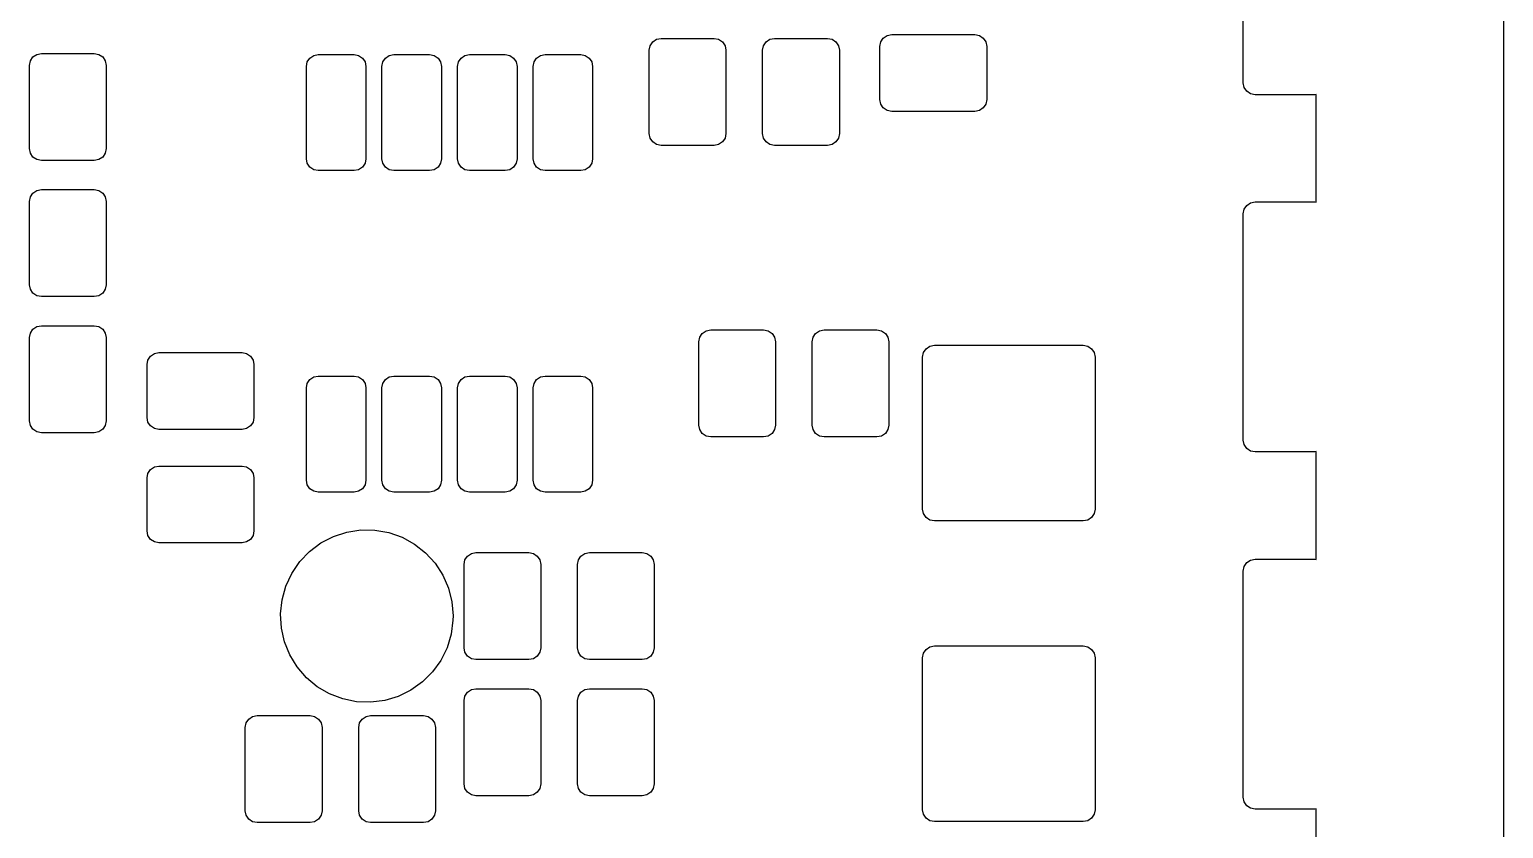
# Model space of a CAD drawing. Extents: x 0 to 2.92, y -0.01 to 4.33.
# Drawn here: x 0.527 to 1.502, y 0.922 to 1.45 of the extents above; entities that cross this region are included whole.
import ezdxf

# ---------------------------------------------------------------- set-up
doc = ezdxf.new("R2010")
doc.units = 0
doc.header["$MEASUREMENT"] = 0
doc.layers.add('BLACK', color=7, linetype='CONTINUOUS')

msp = doc.modelspace()

# ---------------------------------------------------------------- linework, layer by layer
at = {"layer": 'BLACK', "linetype": 'CONTINUOUS'}
for p, q in [((1.50197, 4.33091), (1.50197, -0.009094)), ((1.32984, 1.41472), (1.32984, 1.56433)), ((0.939168, 1.44177), (0.941723, 1.44348)), ((0.941723, 1.44348), (0.944736, 1.44408)), ((0.944736, 1.44408), (0.979736, 1.44408)), ((0.979736, 1.44408), (0.982749, 1.44348)), ((0.982749, 1.44348), (0.985304, 1.44177)), ((1.01417, 1.44177), (1.01672, 1.44348)), ((1.01672, 1.44348), (1.01974, 1.44408)), ((1.01974, 1.44408), (1.05474, 1.44408)), ((1.05474, 1.44408), (1.05775, 1.44348)), ((1.05775, 1.44348), (1.0603, 1.44177)), ((1.08996, 1.44172), (1.09167, 1.44427)), ((1.09167, 1.44427), (1.09422, 1.44598)), ((1.09422, 1.44598), (1.09724, 1.44658)), ((1.09724, 1.44658), (1.15224, 1.44658)), ((1.15224, 1.44658), (1.15525, 1.44598)), ((1.15525, 1.44598), (1.1578, 1.44427)), ((1.1578, 1.44427), (1.15951, 1.44172)), ((0.529168, 1.43177), (0.531723, 1.43348)), ((0.531723, 1.43348), (0.534736, 1.43408)), ((0.534736, 1.43408), (0.569736, 1.43408)), ((0.569736, 1.43408), (0.572749, 1.43348)), ((0.572749, 1.43348), (0.575304, 1.43177)), ((0.936862, 1.4362), (0.937462, 1.43922)), ((0.936862, 1.3812), (0.936862, 1.4362)), ((0.937462, 1.43922), (0.939168, 1.44177)), ((0.985304, 1.44177), (0.987011, 1.43922)), ((0.987011, 1.43922), (0.98761, 1.4362)), ((0.98761, 1.4362), (0.98761, 1.3812)), ((1.01186, 1.4362), (1.01246, 1.43922)), ((1.01186, 1.3812), (1.01186, 1.4362)), ((1.01246, 1.43922), (1.01417, 1.44177)), ((1.0603, 1.44177), (1.06201, 1.43922)), ((1.06201, 1.43922), (1.06261, 1.4362)), ((1.06261, 1.4362), (1.06261, 1.3812)), ((1.08936, 1.4387), (1.08996, 1.44172)), ((1.08936, 1.4037), (1.08936, 1.4387)), ((1.15951, 1.44172), (1.16011, 1.4387)), ((1.16011, 1.4387), (1.16011, 1.4037)), ((0.526862, 1.4262), (0.527462, 1.42922)), ((0.526862, 1.3712), (0.526862, 1.4262)), ((0.527462, 1.42922), (0.529168, 1.43177)), ((0.575304, 1.43177), (0.577011, 1.42922)), ((0.577011, 1.42922), (0.57761, 1.4262)), ((0.57761, 1.4262), (0.57761, 1.3712)), ((0.710051, 1.42552), (0.710651, 1.42853)), ((0.710051, 1.36449), (0.710051, 1.42552)), ((0.710651, 1.42853), (0.712357, 1.43108)), ((0.712357, 1.43108), (0.714912, 1.43279)), ((0.714912, 1.43279), (0.717925, 1.43339)), ((0.717925, 1.43339), (0.741547, 1.43339)), ((0.741547, 1.43339), (0.744561, 1.43279)), ((0.744561, 1.43279), (0.747115, 1.43108)), ((0.747115, 1.43108), (0.748822, 1.42853)), ((0.748822, 1.42853), (0.749421, 1.42552)), ((0.749421, 1.42552), (0.749421, 1.36449)), ((0.760051, 1.42552), (0.760651, 1.42853)), ((0.760051, 1.36449), (0.760051, 1.42552)), ((0.760651, 1.42853), (0.762357, 1.43108)), ((0.762357, 1.43108), (0.764912, 1.43279)), ((0.764912, 1.43279), (0.767925, 1.43339)), ((0.767925, 1.43339), (0.791547, 1.43339)), ((0.791547, 1.43339), (0.794561, 1.43279)), ((0.794561, 1.43279), (0.797115, 1.43108)), ((0.797115, 1.43108), (0.798822, 1.42853)), ((0.798822, 1.42853), (0.799421, 1.42552)), ((0.799421, 1.42552), (0.799421, 1.36449)), ((0.810051, 1.42552), (0.810651, 1.42853)), ((0.810051, 1.36449), (0.810051, 1.42552)), ((0.810651, 1.42853), (0.812357, 1.43108)), ((0.812357, 1.43108), (0.814912, 1.43279)), ((0.814912, 1.43279), (0.817925, 1.43339)), ((0.817925, 1.43339), (0.841547, 1.43339)), ((0.841547, 1.43339), (0.844561, 1.43279)), ((0.844561, 1.43279), (0.847115, 1.43108)), ((0.847115, 1.43108), (0.848822, 1.42853)), ((0.848822, 1.42853), (0.849421, 1.42552)), ((0.849421, 1.42552), (0.849421, 1.36449)), ((0.860051, 1.42552), (0.860651, 1.42853)), ((0.860051, 1.36449), (0.860051, 1.42552)), ((0.860651, 1.42853), (0.862357, 1.43108)), ((0.862357, 1.43108), (0.864912, 1.43279)), ((0.864912, 1.43279), (0.867925, 1.43339)), ((0.867925, 1.43339), (0.891547, 1.43339)), ((0.891547, 1.43339), (0.894561, 1.43279)), ((0.894561, 1.43279), (0.897115, 1.43108)), ((0.897115, 1.43108), (0.898822, 1.42853)), ((0.898822, 1.42853), (0.899421, 1.42552)), ((0.899421, 1.42552), (0.899421, 1.36449)), ((1.33044, 1.41171), (1.32984, 1.41472)), ((1.33215, 1.40916), (1.33044, 1.41171)), ((1.3347, 1.40745), (1.33215, 1.40916)), ((1.33772, 1.40685), (1.3347, 1.40745)), ((1.37709, 1.40685), (1.33772, 1.40685)), ((1.37803, 1.40704), (1.37709, 1.40685)), ((1.37803, 1.3358), (1.37803, 1.40704)), ((1.08996, 1.40069), (1.08936, 1.4037)), ((1.09167, 1.39814), (1.08996, 1.40069)), ((1.09422, 1.39643), (1.09167, 1.39814)), ((1.09724, 1.39583), (1.09422, 1.39643)), ((1.15224, 1.39583), (1.09724, 1.39583)), ((1.15525, 1.39643), (1.15224, 1.39583)), ((1.1578, 1.39814), (1.15525, 1.39643)), ((1.15951, 1.40069), (1.1578, 1.39814)), ((1.16011, 1.4037), (1.15951, 1.40069)), ((0.937462, 1.37819), (0.936862, 1.3812)), ((0.939168, 1.37564), (0.937462, 1.37819)), ((0.941723, 1.37393), (0.939168, 1.37564)), ((0.985304, 1.37564), (0.982749, 1.37393)), ((0.987011, 1.37819), (0.985304, 1.37564)), ((0.98761, 1.3812), (0.987011, 1.37819)), ((1.01246, 1.37819), (1.01186, 1.3812)), ((1.01417, 1.37564), (1.01246, 1.37819)), ((1.01672, 1.37393), (1.01417, 1.37564)), ((1.0603, 1.37564), (1.05775, 1.37393)), ((1.06201, 1.37819), (1.0603, 1.37564)), ((1.06261, 1.3812), (1.06201, 1.37819)), ((0.527462, 1.36819), (0.526862, 1.3712)), ((0.529168, 1.36564), (0.527462, 1.36819)), ((0.531723, 1.36393), (0.529168, 1.36564)), ((0.575304, 1.36564), (0.572749, 1.36393)), ((0.577011, 1.36819), (0.575304, 1.36564)), ((0.57761, 1.3712), (0.577011, 1.36819)), ((0.944736, 1.37333), (0.941723, 1.37393)), ((0.979736, 1.37333), (0.944736, 1.37333)), ((0.982749, 1.37393), (0.979736, 1.37333)), ((1.01974, 1.37333), (1.01672, 1.37393)), ((1.05474, 1.37333), (1.01974, 1.37333)), ((1.05775, 1.37393), (1.05474, 1.37333)), ((0.534736, 1.36333), (0.531723, 1.36393)), ((0.569736, 1.36333), (0.534736, 1.36333)), ((0.572749, 1.36393), (0.569736, 1.36333)), ((0.710651, 1.36148), (0.710051, 1.36449)), ((0.712357, 1.35892), (0.710651, 1.36148)), ((0.714912, 1.35722), (0.712357, 1.35892)), ((0.717925, 1.35662), (0.714912, 1.35722)), ((0.741547, 1.35662), (0.717925, 1.35662)), ((0.744561, 1.35722), (0.741547, 1.35662)), ((0.747115, 1.35892), (0.744561, 1.35722)), ((0.748822, 1.36148), (0.747115, 1.35892)), ((0.749421, 1.36449), (0.748822, 1.36148)), ((0.760651, 1.36148), (0.760051, 1.36449)), ((0.762357, 1.35892), (0.760651, 1.36148)), ((0.764912, 1.35722), (0.762357, 1.35892)), ((0.767925, 1.35662), (0.764912, 1.35722)), ((0.791547, 1.35662), (0.767925, 1.35662)), ((0.794561, 1.35722), (0.791547, 1.35662)), ((0.797115, 1.35892), (0.794561, 1.35722)), ((0.798822, 1.36148), (0.797115, 1.35892)), ((0.799421, 1.36449), (0.798822, 1.36148)), ((0.810651, 1.36148), (0.810051, 1.36449)), ((0.812357, 1.35892), (0.810651, 1.36148)), ((0.814912, 1.35722), (0.812357, 1.35892)), ((0.817925, 1.35662), (0.814912, 1.35722)), ((0.841547, 1.35662), (0.817925, 1.35662)), ((0.844561, 1.35722), (0.841547, 1.35662)), ((0.847115, 1.35892), (0.844561, 1.35722)), ((0.848822, 1.36148), (0.847115, 1.35892)), ((0.849421, 1.36449), (0.848822, 1.36148)), ((0.860651, 1.36148), (0.860051, 1.36449)), ((0.862357, 1.35892), (0.860651, 1.36148)), ((0.864912, 1.35722), (0.862357, 1.35892)), ((0.867925, 1.35662), (0.864912, 1.35722)), ((0.891547, 1.35662), (0.867925, 1.35662)), ((0.894561, 1.35722), (0.891547, 1.35662)), ((0.897115, 1.35892), (0.894561, 1.35722)), ((0.898822, 1.36148), (0.897115, 1.35892)), ((0.899421, 1.36449), (0.898822, 1.36148)), ((0.526862, 1.3362), (0.527462, 1.33922)), ((0.526862, 1.2812), (0.526862, 1.3362)), ((0.527462, 1.33922), (0.529168, 1.34177)), ((0.529168, 1.34177), (0.531723, 1.34348)), ((0.531723, 1.34348), (0.534736, 1.34408)), ((0.534736, 1.34408), (0.569736, 1.34408)), ((0.569736, 1.34408), (0.572749, 1.34348)), ((0.572749, 1.34348), (0.575304, 1.34177)), ((0.575304, 1.34177), (0.577011, 1.33922)), ((0.577011, 1.33922), (0.57761, 1.3362)), ((0.57761, 1.3362), (0.57761, 1.2812)), ((1.3347, 1.33538), (1.33772, 1.33598)), ((1.33772, 1.33598), (1.37709, 1.33598)), ((1.37709, 1.33598), (1.37803, 1.3358)), ((1.32984, 1.32811), (1.33044, 1.33112)), ((1.32984, 1.1785), (1.32984, 1.32811)), ((1.33044, 1.33112), (1.33215, 1.33368)), ((1.33215, 1.33368), (1.3347, 1.33538)), ((0.527462, 1.27819), (0.526862, 1.2812)), ((0.529168, 1.27564), (0.527462, 1.27819)), ((0.577011, 1.27819), (0.575304, 1.27564)), ((0.57761, 1.2812), (0.577011, 1.27819)), ((0.531723, 1.27393), (0.529168, 1.27564)), ((0.534736, 1.27333), (0.531723, 1.27393)), ((0.569736, 1.27333), (0.534736, 1.27333)), ((0.572749, 1.27393), (0.569736, 1.27333)), ((0.575304, 1.27564), (0.572749, 1.27393)), ((0.526862, 1.2462), (0.527462, 1.24922)), ((0.527462, 1.24922), (0.529168, 1.25177)), ((0.529168, 1.25177), (0.531723, 1.25348)), ((0.531723, 1.25348), (0.534736, 1.25408)), ((0.534736, 1.25408), (0.569736, 1.25408)), ((0.569736, 1.25408), (0.572749, 1.25348)), ((0.572749, 1.25348), (0.575304, 1.25177)), ((0.575304, 1.25177), (0.577011, 1.24922)), ((0.577011, 1.24922), (0.57761, 1.2462)), ((0.970225, 1.24642), (0.971932, 1.24897)), ((0.971932, 1.24897), (0.974487, 1.25068)), ((0.974487, 1.25068), (0.9775, 1.25128)), ((0.9775, 1.25128), (1.0125, 1.25128)), ((1.0125, 1.25128), (1.01551, 1.25068)), ((1.01551, 1.25068), (1.01807, 1.24897)), ((1.01807, 1.24897), (1.01977, 1.24642)), ((1.04523, 1.24642), (1.04693, 1.24897)), ((1.04693, 1.24897), (1.04949, 1.25068)), ((1.04949, 1.25068), (1.0525, 1.25128)), ((1.0525, 1.25128), (1.0875, 1.25128)), ((1.0875, 1.25128), (1.09051, 1.25068)), ((1.09051, 1.25068), (1.09307, 1.24897)), ((1.09307, 1.24897), (1.09477, 1.24642)), ((0.526862, 1.1912), (0.526862, 1.2462)), ((0.57761, 1.2462), (0.57761, 1.1912)), ((0.969626, 1.24341), (0.970225, 1.24642)), ((0.969626, 1.18841), (0.969626, 1.24341)), ((1.01977, 1.24642), (1.02037, 1.24341)), ((1.02037, 1.24341), (1.02037, 1.18841)), ((1.04463, 1.24341), (1.04523, 1.24642)), ((1.04463, 1.18841), (1.04463, 1.24341)), ((1.09477, 1.24642), (1.09537, 1.24341)), ((1.09537, 1.24341), (1.09537, 1.18841)), ((1.11826, 1.23632), (1.11997, 1.23887)), ((1.11997, 1.23887), (1.12252, 1.24058)), ((1.12252, 1.24058), (1.12554, 1.24118)), ((1.12554, 1.24118), (1.22394, 1.24118)), ((1.22394, 1.24118), (1.22695, 1.24058)), ((1.22695, 1.24058), (1.2295, 1.23887)), ((1.2295, 1.23887), (1.23121, 1.23632)), ((0.604626, 1.22841), (0.605225, 1.23142)), ((0.605225, 1.23142), (0.606932, 1.23397)), ((0.606932, 1.23397), (0.609487, 1.23568)), ((0.609487, 1.23568), (0.6125, 1.23628)), ((0.6125, 1.23628), (0.6675, 1.23628)), ((0.6675, 1.23628), (0.670513, 1.23568)), ((0.670513, 1.23568), (0.673068, 1.23397)), ((0.673068, 1.23397), (0.674775, 1.23142)), ((0.674775, 1.23142), (0.675374, 1.22841)), ((1.11766, 1.2333), (1.11826, 1.23632)), ((1.11766, 1.1329), (1.11766, 1.2333)), ((1.23121, 1.23632), (1.23181, 1.2333)), ((1.23181, 1.2333), (1.23181, 1.1329)), ((0.604626, 1.19341), (0.604626, 1.22841)), ((0.675374, 1.22841), (0.675374, 1.19341)), ((0.712357, 1.21849), (0.714912, 1.22019)), ((0.714912, 1.22019), (0.717925, 1.22079)), ((0.717925, 1.22079), (0.741547, 1.22079)), ((0.741547, 1.22079), (0.744561, 1.22019)), ((0.744561, 1.22019), (0.747115, 1.21849)), ((0.762357, 1.21849), (0.764912, 1.22019)), ((0.764912, 1.22019), (0.767925, 1.22079)), ((0.767925, 1.22079), (0.791547, 1.22079)), ((0.791547, 1.22079), (0.794561, 1.22019)), ((0.794561, 1.22019), (0.797115, 1.21849)), ((0.812357, 1.21849), (0.814912, 1.22019)), ((0.814912, 1.22019), (0.817925, 1.22079)), ((0.817925, 1.22079), (0.841547, 1.22079)), ((0.841547, 1.22079), (0.844561, 1.22019)), ((0.844561, 1.22019), (0.847115, 1.21849)), ((0.862357, 1.21849), (0.864912, 1.22019)), ((0.864912, 1.22019), (0.867925, 1.22079)), ((0.867925, 1.22079), (0.891547, 1.22079)), ((0.891547, 1.22079), (0.894561, 1.22019)), ((0.894561, 1.22019), (0.897115, 1.21849)), ((0.710051, 1.21292), (0.710651, 1.21593)), ((0.710051, 1.15189), (0.710051, 1.21292)), ((0.710651, 1.21593), (0.712357, 1.21849)), ((0.747115, 1.21849), (0.748822, 1.21593)), ((0.748822, 1.21593), (0.749421, 1.21292)), ((0.749421, 1.21292), (0.749421, 1.15189)), ((0.760051, 1.21292), (0.760651, 1.21593)), ((0.760051, 1.15189), (0.760051, 1.21292)), ((0.760651, 1.21593), (0.762357, 1.21849)), ((0.797115, 1.21849), (0.798822, 1.21593)), ((0.798822, 1.21593), (0.799421, 1.21292)), ((0.799421, 1.21292), (0.799421, 1.15189)), ((0.810051, 1.21292), (0.810651, 1.21593)), ((0.810051, 1.15189), (0.810051, 1.21292)), ((0.810651, 1.21593), (0.812357, 1.21849)), ((0.847115, 1.21849), (0.848822, 1.21593)), ((0.848822, 1.21593), (0.849421, 1.21292)), ((0.849421, 1.21292), (0.849421, 1.15189)), ((0.860051, 1.21292), (0.860651, 1.21593)), ((0.860051, 1.15189), (0.860051, 1.21292)), ((0.860651, 1.21593), (0.862357, 1.21849)), ((0.897115, 1.21849), (0.898822, 1.21593)), ((0.898822, 1.21593), (0.899421, 1.21292)), ((0.899421, 1.21292), (0.899421, 1.15189)), ((0.527462, 1.18819), (0.526862, 1.1912)), ((0.57761, 1.1912), (0.577011, 1.18819)), ((0.605225, 1.19039), (0.604626, 1.19341)), ((0.606932, 1.18784), (0.605225, 1.19039)), ((0.674775, 1.19039), (0.673068, 1.18784)), ((0.675374, 1.19341), (0.674775, 1.19039)), ((0.529168, 1.18564), (0.527462, 1.18819)), ((0.531723, 1.18393), (0.529168, 1.18564)), ((0.534736, 1.18333), (0.531723, 1.18393)), ((0.569736, 1.18333), (0.534736, 1.18333)), ((0.572749, 1.18393), (0.569736, 1.18333)), ((0.575304, 1.18564), (0.572749, 1.18393)), ((0.577011, 1.18819), (0.575304, 1.18564)), ((0.609487, 1.18613), (0.606932, 1.18784)), ((0.6125, 1.18553), (0.609487, 1.18613)), ((0.6675, 1.18553), (0.6125, 1.18553)), ((0.670513, 1.18613), (0.6675, 1.18553)), ((0.673068, 1.18784), (0.670513, 1.18613)), ((0.970225, 1.18539), (0.969626, 1.18841)), ((0.971932, 1.18284), (0.970225, 1.18539)), ((0.974487, 1.18113), (0.971932, 1.18284)), ((0.9775, 1.18053), (0.974487, 1.18113)), ((1.0125, 1.18053), (0.9775, 1.18053)), ((1.01551, 1.18113), (1.0125, 1.18053)), ((1.01807, 1.18284), (1.01551, 1.18113)), ((1.01977, 1.18539), (1.01807, 1.18284)), ((1.02037, 1.18841), (1.01977, 1.18539)), ((1.04523, 1.18539), (1.04463, 1.18841)), ((1.04693, 1.18284), (1.04523, 1.18539)), ((1.04949, 1.18113), (1.04693, 1.18284)), ((1.0525, 1.18053), (1.04949, 1.18113)), ((1.0875, 1.18053), (1.0525, 1.18053)), ((1.09051, 1.18113), (1.0875, 1.18053)), ((1.09307, 1.18284), (1.09051, 1.18113)), ((1.09477, 1.18539), (1.09307, 1.18284)), ((1.09537, 1.18841), (1.09477, 1.18539)), ((1.33044, 1.17549), (1.32984, 1.1785)), ((1.33215, 1.17294), (1.33044, 1.17549)), ((1.3347, 1.17123), (1.33215, 1.17294)), ((1.33772, 1.17063), (1.3347, 1.17123)), ((1.37709, 1.17063), (1.33772, 1.17063)), ((1.37803, 1.17082), (1.37709, 1.17063)), ((1.37803, 1.09958), (1.37803, 1.17082)), ((0.606932, 1.15897), (0.609487, 1.16068)), ((0.609487, 1.16068), (0.6125, 1.16128)), ((0.6125, 1.16128), (0.6675, 1.16128)), ((0.6675, 1.16128), (0.670513, 1.16068)), ((0.670513, 1.16068), (0.673068, 1.15897)), ((0.604626, 1.15341), (0.605225, 1.15642)), ((0.604626, 1.11841), (0.604626, 1.15341)), ((0.605225, 1.15642), (0.606932, 1.15897)), ((0.673068, 1.15897), (0.674775, 1.15642)), ((0.674775, 1.15642), (0.675374, 1.15341)), ((0.675374, 1.15341), (0.675374, 1.11841)), ((0.710651, 1.14888), (0.710051, 1.15189)), ((0.749421, 1.15189), (0.748822, 1.14888)), ((0.760651, 1.14888), (0.760051, 1.15189)), ((0.799421, 1.15189), (0.798822, 1.14888)), ((0.810651, 1.14888), (0.810051, 1.15189)), ((0.849421, 1.15189), (0.848822, 1.14888)), ((0.860651, 1.14888), (0.860051, 1.15189)), ((0.899421, 1.15189), (0.898822, 1.14888)), ((0.712357, 1.14633), (0.710651, 1.14888)), ((0.714912, 1.14462), (0.712357, 1.14633)), ((0.717925, 1.14402), (0.714912, 1.14462)), ((0.741547, 1.14402), (0.717925, 1.14402)), ((0.744561, 1.14462), (0.741547, 1.14402)), ((0.747115, 1.14633), (0.744561, 1.14462)), ((0.748822, 1.14888), (0.747115, 1.14633)), ((0.762357, 1.14633), (0.760651, 1.14888)), ((0.764912, 1.14462), (0.762357, 1.14633)), ((0.767925, 1.14402), (0.764912, 1.14462)), ((0.791547, 1.14402), (0.767925, 1.14402)), ((0.794561, 1.14462), (0.791547, 1.14402)), ((0.797115, 1.14633), (0.794561, 1.14462)), ((0.798822, 1.14888), (0.797115, 1.14633)), ((0.812357, 1.14633), (0.810651, 1.14888)), ((0.814912, 1.14462), (0.812357, 1.14633)), ((0.817925, 1.14402), (0.814912, 1.14462)), ((0.841547, 1.14402), (0.817925, 1.14402)), ((0.844561, 1.14462), (0.841547, 1.14402)), ((0.847115, 1.14633), (0.844561, 1.14462)), ((0.848822, 1.14888), (0.847115, 1.14633)), ((0.862357, 1.14633), (0.860651, 1.14888)), ((0.864912, 1.14462), (0.862357, 1.14633)), ((0.867925, 1.14402), (0.864912, 1.14462)), ((0.891547, 1.14402), (0.867925, 1.14402)), ((0.894561, 1.14462), (0.891547, 1.14402)), ((0.897115, 1.14633), (0.894561, 1.14462)), ((0.898822, 1.14888), (0.897115, 1.14633)), ((1.11826, 1.12989), (1.11766, 1.1329)), ((1.23181, 1.1329), (1.23121, 1.12989)), ((1.11997, 1.12734), (1.11826, 1.12989)), ((1.12252, 1.12563), (1.11997, 1.12734)), ((1.12554, 1.12503), (1.12252, 1.12563)), ((1.22394, 1.12503), (1.12554, 1.12503)), ((1.22695, 1.12563), (1.22394, 1.12503)), ((1.2295, 1.12734), (1.22695, 1.12563)), ((1.23121, 1.12989), (1.2295, 1.12734)), ((0.605225, 1.11539), (0.604626, 1.11841)), ((0.606932, 1.11284), (0.605225, 1.11539)), ((0.609487, 1.11113), (0.606932, 1.11284)), ((0.673068, 1.11284), (0.670513, 1.11113)), ((0.674775, 1.11539), (0.673068, 1.11284)), ((0.675374, 1.11841), (0.674775, 1.11539)), ((0.71958, 1.11047), (0.727878, 1.11479)), ((0.727878, 1.11479), (0.73677, 1.1177)), ((0.73677, 1.1177), (0.746018, 1.11911)), ((0.746018, 1.11911), (0.755372, 1.119)), ((0.755372, 1.119), (0.764583, 1.11736)), ((0.764583, 1.11736), (0.773401, 1.11424)), ((0.773401, 1.11424), (0.781591, 1.10971)), ((0.6125, 1.11053), (0.609487, 1.11113)), ((0.6675, 1.11053), (0.6125, 1.11053)), ((0.670513, 1.11113), (0.6675, 1.11053)), ((0.705635, 1.09809), (0.712099, 1.10485)), ((0.712099, 1.10485), (0.71958, 1.11047)), ((0.781591, 1.10971), (0.788933, 1.10392)), ((0.788933, 1.10392), (0.795229, 1.097)), ((0.816668, 1.10177), (0.819223, 1.10348)), ((0.819223, 1.10348), (0.822236, 1.10408)), ((0.822236, 1.10408), (0.857236, 1.10408)), ((0.857236, 1.10408), (0.860249, 1.10348)), ((0.860249, 1.10348), (0.862804, 1.10177)), ((0.891668, 1.10177), (0.894223, 1.10348)), ((0.894223, 1.10348), (0.897236, 1.10408)), ((0.897236, 1.10408), (0.932236, 1.10408)), ((0.932236, 1.10408), (0.935249, 1.10348)), ((0.935249, 1.10348), (0.937804, 1.10177)), ((0.700363, 1.09036), (0.705635, 1.09809)), ((0.795229, 1.097), (0.800311, 1.08914)), ((0.814362, 1.0962), (0.814962, 1.09922)), ((0.814362, 1.0412), (0.814362, 1.0962)), ((0.814962, 1.09922), (0.816668, 1.10177)), ((0.862804, 1.10177), (0.864511, 1.09922)), ((0.864511, 1.09922), (0.86511, 1.0962)), ((0.86511, 1.0962), (0.86511, 1.0412)), ((0.889362, 1.0962), (0.889962, 1.09922)), ((0.889362, 1.0412), (0.889362, 1.0962)), ((0.889962, 1.09922), (0.891668, 1.10177)), ((0.937804, 1.10177), (0.939511, 1.09922)), ((0.939511, 1.09922), (0.94011, 1.0962)), ((0.94011, 1.0962), (0.94011, 1.0412)), ((1.32984, 1.09189), (1.33044, 1.0949)), ((1.33044, 1.0949), (1.33215, 1.09746)), ((1.33215, 1.09746), (1.3347, 1.09916)), ((1.3347, 1.09916), (1.33772, 1.09976)), ((1.33772, 1.09976), (1.37709, 1.09976)), ((1.37709, 1.09976), (1.37803, 1.09958)), ((0.696425, 1.08188), (0.700363, 1.09036)), ((0.800311, 1.08914), (0.804041, 1.08056)), ((1.32984, 0.942283), (1.32984, 1.09189)), ((0.69293, 1.06356), (0.693925, 1.07286)), ((0.693925, 1.07286), (0.696425, 1.08188)), ((0.804041, 1.08056), (0.80632, 1.07149)), ((0.693469, 1.05422), (0.69293, 1.06356)), ((0.80632, 1.07149), (0.807087, 1.06217)), ((0.695526, 1.04509), (0.693469, 1.05422)), ((0.807018, 1.05938), (0.805797, 1.0501)), ((0.807087, 1.06217), (0.807018, 1.05938)), ((0.699045, 1.03643), (0.695526, 1.04509)), ((0.805797, 1.0501), (0.803078, 1.04115)), ((0.703933, 1.02845), (0.699045, 1.03643)), ((0.803078, 1.04115), (0.798933, 1.03276)), ((0.814962, 1.03819), (0.814362, 1.0412)), ((0.816668, 1.03564), (0.814962, 1.03819)), ((0.819223, 1.03393), (0.816668, 1.03564)), ((0.822236, 1.03333), (0.819223, 1.03393)), ((0.860249, 1.03393), (0.857236, 1.03333)), ((0.862804, 1.03564), (0.860249, 1.03393)), ((0.864511, 1.03819), (0.862804, 1.03564)), ((0.86511, 1.0412), (0.864511, 1.03819)), ((0.889962, 1.03819), (0.889362, 1.0412)), ((0.891668, 1.03564), (0.889962, 1.03819)), ((0.894223, 1.03393), (0.891668, 1.03564)), ((0.897236, 1.03333), (0.894223, 1.03393)), ((0.935249, 1.03393), (0.932236, 1.03333)), ((0.937804, 1.03564), (0.935249, 1.03393)), ((0.939511, 1.03819), (0.937804, 1.03564)), ((0.94011, 1.0412), (0.939511, 1.03819)), ((1.11766, 1.0345), (1.11826, 1.03752)), ((1.11766, 0.934105), (1.11766, 1.0345)), ((1.11826, 1.03752), (1.11997, 1.04007)), ((1.11997, 1.04007), (1.12252, 1.04178)), ((1.12252, 1.04178), (1.12554, 1.04238)), ((1.12554, 1.04238), (1.22394, 1.04238)), ((1.22394, 1.04238), (1.22695, 1.04178)), ((1.22695, 1.04178), (1.2295, 1.04007)), ((1.2295, 1.04007), (1.23121, 1.03752)), ((1.23121, 1.03752), (1.23181, 1.0345)), ((1.23181, 1.0345), (1.23181, 0.934105)), ((0.710059, 1.02138), (0.703933, 1.02845)), ((0.793474, 1.02517), (0.786847, 1.01856)), ((0.798933, 1.03276), (0.793474, 1.02517)), ((0.857236, 1.03333), (0.822236, 1.03333)), ((0.932236, 1.03333), (0.897236, 1.03333)), ((0.717256, 1.0154), (0.710059, 1.02138)), ((0.725334, 1.01068), (0.717256, 1.0154)), ((0.786847, 1.01856), (0.779231, 1.01313)), ((0.734073, 1.00735), (0.725334, 1.01068)), ((0.743241, 1.00548), (0.734073, 1.00735)), ((0.75259, 1.00514), (0.743241, 1.00548)), ((0.761869, 1.00633), (0.75259, 1.00514)), ((0.77083, 1.00901), (0.761869, 1.00633)), ((0.779231, 1.01313), (0.77083, 1.00901)), ((0.814362, 1.0062), (0.814962, 1.00922)), ((0.814362, 0.951205), (0.814362, 1.0062)), ((0.814962, 1.00922), (0.816668, 1.01177)), ((0.816668, 1.01177), (0.819223, 1.01348)), ((0.819223, 1.01348), (0.822236, 1.01408)), ((0.822236, 1.01408), (0.857236, 1.01408)), ((0.857236, 1.01408), (0.860249, 1.01348)), ((0.860249, 1.01348), (0.862804, 1.01177)), ((0.862804, 1.01177), (0.864511, 1.00922)), ((0.864511, 1.00922), (0.86511, 1.0062)), ((0.86511, 1.0062), (0.86511, 0.951205)), ((0.889362, 1.0062), (0.889962, 1.00922)), ((0.889362, 0.951205), (0.889362, 1.0062)), ((0.889962, 1.00922), (0.891668, 1.01177)), ((0.891668, 1.01177), (0.894223, 1.01348)), ((0.894223, 1.01348), (0.897236, 1.01408)), ((0.897236, 1.01408), (0.932236, 1.01408)), ((0.932236, 1.01408), (0.935249, 1.01348)), ((0.935249, 1.01348), (0.937804, 1.01177)), ((0.937804, 1.01177), (0.939511, 1.00922)), ((0.939511, 1.00922), (0.94011, 1.0062)), ((0.94011, 1.0062), (0.94011, 0.951205)), ((0.671932, 0.993973), (0.674487, 0.99568)), ((0.674487, 0.99568), (0.6775, 0.99628)), ((0.6775, 0.99628), (0.7125, 0.99628)), ((0.7125, 0.99628), (0.715513, 0.99568)), ((0.715513, 0.99568), (0.718068, 0.993973)), ((0.746932, 0.993973), (0.749487, 0.99568)), ((0.749487, 0.99568), (0.7525, 0.99628)), ((0.7525, 0.99628), (0.7875, 0.99628)), ((0.7875, 0.99628), (0.790513, 0.99568)), ((0.790513, 0.99568), (0.793068, 0.993973)), ((0.669626, 0.988406), (0.670225, 0.991419)), ((0.669626, 0.933406), (0.669626, 0.988406)), ((0.670225, 0.991419), (0.671932, 0.993973)), ((0.718068, 0.993973), (0.719775, 0.991419)), ((0.719775, 0.991419), (0.720374, 0.988406)), ((0.720374, 0.988406), (0.720374, 0.933406)), ((0.744626, 0.988406), (0.745225, 0.991419)), ((0.744626, 0.933406), (0.744626, 0.988406)), ((0.745225, 0.991419), (0.746932, 0.993973)), ((0.793068, 0.993973), (0.794775, 0.991419)), ((0.794775, 0.991419), (0.795374, 0.988406)), ((0.795374, 0.988406), (0.795374, 0.933406)), ((0.814962, 0.948191), (0.814362, 0.951205)), ((0.816668, 0.945637), (0.814962, 0.948191)), ((0.864511, 0.948191), (0.862804, 0.945637)), ((0.86511, 0.951205), (0.864511, 0.948191)), ((0.889962, 0.948191), (0.889362, 0.951205)), ((0.891668, 0.945637), (0.889962, 0.948191)), ((0.939511, 0.948191), (0.937804, 0.945637)), ((0.94011, 0.951205), (0.939511, 0.948191)), ((0.819223, 0.94393), (0.816668, 0.945637)), ((0.822236, 0.943331), (0.819223, 0.94393)), ((0.857236, 0.943331), (0.822236, 0.943331)), ((0.860249, 0.94393), (0.857236, 0.943331)), ((0.862804, 0.945637), (0.860249, 0.94393)), ((0.894223, 0.94393), (0.891668, 0.945637)), ((0.897236, 0.943331), (0.894223, 0.94393)), ((0.932236, 0.943331), (0.897236, 0.943331)), ((0.935249, 0.94393), (0.932236, 0.943331)), ((0.937804, 0.945637), (0.935249, 0.94393)), ((1.33044, 0.93927), (1.32984, 0.942283)), ((1.33215, 0.936716), (1.33044, 0.93927)), ((1.3347, 0.935009), (1.33215, 0.936716)), ((0.670225, 0.930392), (0.669626, 0.933406)), ((0.671932, 0.927838), (0.670225, 0.930392)), ((0.674487, 0.926131), (0.671932, 0.927838)), ((0.718068, 0.927838), (0.715513, 0.926131)), ((0.719775, 0.930392), (0.718068, 0.927838)), ((0.720374, 0.933406), (0.719775, 0.930392)), ((0.745225, 0.930392), (0.744626, 0.933406)), ((0.746932, 0.927838), (0.745225, 0.930392)), ((0.749487, 0.926131), (0.746932, 0.927838)), ((0.793068, 0.927838), (0.790513, 0.926131)), ((0.794775, 0.930392), (0.793068, 0.927838)), ((0.795374, 0.933406), (0.794775, 0.930392)), ((1.11826, 0.931091), (1.11766, 0.934105)), ((1.11997, 0.928537), (1.11826, 0.931091)), ((1.12252, 0.92683), (1.11997, 0.928537)), ((1.12554, 0.926231), (1.12252, 0.92683)), ((1.22695, 0.92683), (1.22394, 0.926231)), ((1.2295, 0.928537), (1.22695, 0.92683)), ((1.23121, 0.931091), (1.2295, 0.928537)), ((1.23181, 0.934105), (1.23121, 0.931091)), ((1.33772, 0.934409), (1.3347, 0.935009)), ((1.37709, 0.934409), (1.33772, 0.934409)), ((1.37803, 0.934597), (1.37709, 0.934409)), ((1.37803, 0.863355), (1.37803, 0.934597)), ((0.6775, 0.925531), (0.674487, 0.926131)), ((0.7125, 0.925531), (0.6775, 0.925531)), ((0.715513, 0.926131), (0.7125, 0.925531)), ((0.7525, 0.925531), (0.749487, 0.926131)), ((0.7875, 0.925531), (0.7525, 0.925531)), ((0.790513, 0.926131), (0.7875, 0.925531)), ((1.22394, 0.926231), (1.12554, 0.926231))]:
    msp.add_line(p, q, dxfattribs=at)

doc.saveas('drawing.dxf')
